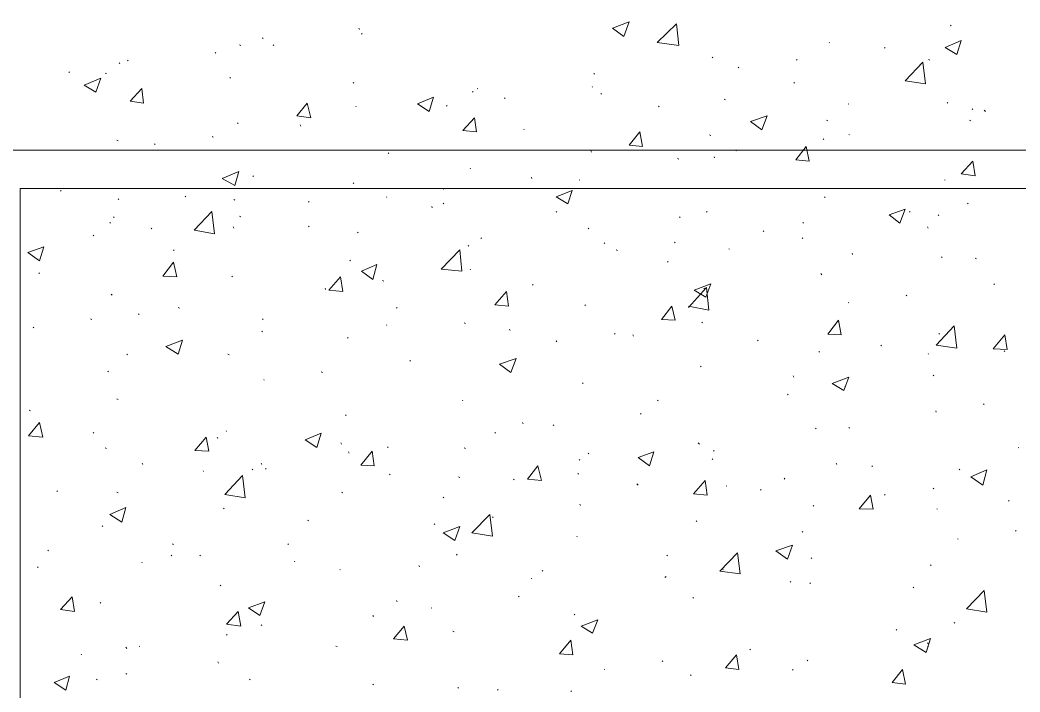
# Model space of a CAD drawing. Header units: millimetres. Extents: x 2928 to 3112, y 1220 to 1280.
# Drawn here: x 2972.373 to 2974.982, y 1255.2 to 1256.954 of the extents above; entities that cross this region are included whole.
import ezdxf

# ---------------------------------------------------------------- set-up
doc = ezdxf.new("R2010")
doc.units = ezdxf.units.MM

msp = doc.modelspace()

# ---------------------------------------------------------------- linework, layer by layer
at = {"color": 253, "linetype": 'Continuous', "lineweight": 5, "true_color": 0x9a9a9a}
for points in [[(2961.3116, 1241.9003), (2980.43854, 1241.9003), (2980.43854, 1247.74538), (2972.27343, 1247.74538), (2972.27343, 1256.61384), (2980.43854, 1256.61384), (2980.43854, 1261.45224), (2961.3116, 1261.45224), (2961.3116, 1249.1904)], [(2980.53854, 1247.84538), (2972.37343, 1247.84538), (2972.37343, 1256.51384), (2980.53854, 1256.51384)]]:
    msp.add_lwpolyline(points, dxfattribs=at)
at = {"color": 92, "linetype": 'Continuous', "lineweight": 13, "true_color": 0x00b800}
for points in [[(2973.25844, 1256.92884), (2973.25677, 1256.93218), (2973.25677, 1256.93218)], [(2973.91845, 1256.93218), (2973.96178, 1256.94885), (2973.96178, 1256.94885)], [(2973.91845, 1256.93218), (2973.94845, 1256.91051), (2973.94845, 1256.91051)], [(2973.94845, 1256.91051), (2973.96178, 1256.94885), (2973.96178, 1256.94885)], [(2974.03512, 1256.89551), (2974.08512, 1256.94385), (2974.08512, 1256.94385)], [(2974.09179, 1256.88718), (2974.08512, 1256.94385), (2974.08512, 1256.94385)], [(2974.8018, 1256.93885), (2974.80013, 1256.94051), (2974.80013, 1256.94051)], [(2973.00677, 1256.90551), (2973.0051, 1256.90718), (2973.0051, 1256.90718)], [(2973.26511, 1256.91718), (2973.26344, 1256.91884), (2973.26344, 1256.91884)], [(2972.94844, 1256.88718), (2972.9451, 1256.88884), (2972.9451, 1256.88884)], [(2973.0351, 1256.88718), (2973.03344, 1256.88884), (2973.03344, 1256.88884)], [(2974.03512, 1256.89551), (2974.09179, 1256.88718), (2974.09179, 1256.88718)], [(2974.48512, 1256.89384), (2974.48346, 1256.89551), (2974.48346, 1256.89551)], [(2974.63013, 1256.88051), (2974.62846, 1256.88218), (2974.62846, 1256.88218)], [(2974.7868, 1256.88218), (2974.82846, 1256.90051), (2974.82846, 1256.90051)], [(2974.7868, 1256.88218), (2974.8168, 1256.86384), (2974.8168, 1256.86384)], [(2974.8168, 1256.86384), (2974.82846, 1256.90051), (2974.82846, 1256.90051)], [(2972.88343, 1256.86718), (2972.88177, 1256.86884), (2972.88177, 1256.86884)], [(2974.18012, 1256.85551), (2974.17845, 1256.85718), (2974.17845, 1256.85718)], [(2972.63343, 1256.84051), (2972.63176, 1256.84218), (2972.63176, 1256.84218)], [(2972.6551, 1256.84718), (2972.65343, 1256.84884), (2972.65343, 1256.84884)], [(2974.24845, 1256.82884), (2974.24679, 1256.83051), (2974.24679, 1256.83051)], [(2974.40012, 1256.84884), (2974.39846, 1256.85051), (2974.39846, 1256.85051)], [(2974.68179, 1256.79551), (2974.72846, 1256.84384), (2974.72846, 1256.84384)], [(2974.73513, 1256.78718), (2974.72846, 1256.84384), (2974.72846, 1256.84384)], [(2974.74679, 1256.84884), (2974.74346, 1256.85051), (2974.74346, 1256.85051)], [(2972.50176, 1256.81718), (2972.5001, 1256.81884), (2972.5001, 1256.81884)], [(2972.5401, 1256.78384), (2972.58343, 1256.80218), (2972.58343, 1256.80218)], [(2972.5701, 1256.76551), (2972.58343, 1256.80218), (2972.58343, 1256.80218)], [(2972.59843, 1256.81384), (2972.5951, 1256.81551), (2972.5951, 1256.81551)], [(2972.92177, 1256.80218), (2972.9201, 1256.80384), (2972.9201, 1256.80384)], [(2973.87178, 1256.81218), (2973.87012, 1256.81384), (2973.87012, 1256.81384)], [(2972.5401, 1256.78384), (2972.5701, 1256.76551), (2972.5701, 1256.76551)], [(2972.6601, 1256.74218), (2972.6901, 1256.77551), (2972.6901, 1256.77551)], [(2972.6951, 1256.73718), (2972.6901, 1256.77551), (2972.6901, 1256.77551)], [(2973.24344, 1256.78884), (2973.24177, 1256.79051), (2973.24177, 1256.79051)], [(2973.56678, 1256.77384), (2973.56511, 1256.77551), (2973.56511, 1256.77551)], [(2973.86678, 1256.77884), (2973.86512, 1256.78051), (2973.86512, 1256.78051)], [(2974.39346, 1256.78884), (2974.39179, 1256.79051), (2974.39179, 1256.79051)], [(2974.68179, 1256.79551), (2974.73513, 1256.78718), (2974.73513, 1256.78718)], [(2973.41011, 1256.73551), (2973.45178, 1256.75218), (2973.45178, 1256.75218)], [(2973.44011, 1256.71551), (2973.45178, 1256.75218), (2973.45178, 1256.75218)], [(2973.55511, 1256.76551), (2973.55344, 1256.76718), (2973.55344, 1256.76718)], [(2973.63845, 1256.74884), (2973.63678, 1256.75051), (2973.63678, 1256.75051)], [(2973.89012, 1256.76051), (2973.88845, 1256.76218), (2973.88845, 1256.76218)], [(2972.6601, 1256.74218), (2972.6951, 1256.73718), (2972.6951, 1256.73718)], [(2973.0951, 1256.70384), (2973.12177, 1256.73718), (2973.12177, 1256.73718)], [(2973.13177, 1256.69884), (2973.12177, 1256.73718), (2973.12177, 1256.73718)], [(2973.25011, 1256.72718), (2973.24844, 1256.72884), (2973.24844, 1256.72884)], [(2973.41011, 1256.73551), (2973.44011, 1256.71551), (2973.44011, 1256.71551)], [(2973.48678, 1256.72884), (2973.48511, 1256.73051), (2973.48511, 1256.73051)], [(2974.04012, 1256.72718), (2974.03845, 1256.72884), (2974.03845, 1256.72884)], [(2974.21345, 1256.74551), (2974.21012, 1256.74718), (2974.21012, 1256.74718)], [(2974.53513, 1256.73384), (2974.53346, 1256.73551), (2974.53346, 1256.73551)], [(2974.79346, 1256.73718), (2974.7918, 1256.73884), (2974.7918, 1256.73884)], [(2973.0951, 1256.70384), (2973.13177, 1256.69884), (2973.13177, 1256.69884)], [(2973.52844, 1256.66551), (2973.55844, 1256.69884), (2973.55844, 1256.69884)], [(2973.56344, 1256.66217), (2973.55844, 1256.69884), (2973.55844, 1256.69884)], [(2974.27845, 1256.68884), (2974.32179, 1256.70384), (2974.32179, 1256.70384)], [(2974.30846, 1256.66717), (2974.32179, 1256.70384), (2974.32179, 1256.70384)], [(2974.85846, 1256.72051), (2974.8568, 1256.72218), (2974.8568, 1256.72218)], [(2974.8918, 1256.71551), (2974.88846, 1256.71884), (2974.88846, 1256.71884)], [(2972.94177, 1256.68384), (2972.9401, 1256.68551), (2972.9401, 1256.68551)], [(2973.1051, 1256.67717), (2973.10344, 1256.68051), (2973.10344, 1256.68051)], [(2974.27845, 1256.68884), (2974.30846, 1256.66717), (2974.30846, 1256.66717)], [(2974.48012, 1256.69051), (2974.47679, 1256.69217), (2974.47679, 1256.69217)], [(2974.85346, 1256.69051), (2974.85013, 1256.69217), (2974.85013, 1256.69217)], [(2972.87677, 1256.64717), (2972.8751, 1256.65051), (2972.8751, 1256.65051)], [(2973.52844, 1256.66551), (2973.56344, 1256.66217), (2973.56344, 1256.66217)], [(2973.68845, 1256.66717), (2973.68678, 1256.66884), (2973.68678, 1256.66884)], [(2973.96178, 1256.62717), (2973.99012, 1256.66217), (2973.99012, 1256.66217)], [(2973.99678, 1256.62384), (2973.99012, 1256.66217), (2973.99012, 1256.66217)], [(2974.17512, 1256.65217), (2974.17179, 1256.65384), (2974.17179, 1256.65384)], [(2974.53679, 1256.65384), (2974.53513, 1256.65551), (2974.53513, 1256.65551)], [(2972.62843, 1256.63884), (2972.6251, 1256.64051), (2972.6251, 1256.64051)], [(2972.7251, 1256.62884), (2972.72343, 1256.63051), (2972.72343, 1256.63051)], [(2973.96178, 1256.62717), (2973.99678, 1256.62384), (2973.99678, 1256.62384)], [(2974.39679, 1256.58884), (2974.42346, 1256.62384), (2974.42346, 1256.62384)], [(2974.43179, 1256.58551), (2974.42346, 1256.62384), (2974.42346, 1256.62384)], [(2974.47012, 1256.64217), (2974.46846, 1256.64384), (2974.46846, 1256.64384)], [(2973.33511, 1256.60551), (2973.33344, 1256.60717), (2973.33344, 1256.60717)], [(2973.86345, 1256.60884), (2973.86178, 1256.61217), (2973.86178, 1256.61217)], [(2974.18512, 1256.59384), (2974.18345, 1256.59717), (2974.18345, 1256.59717)], [(2974.24179, 1256.61217), (2974.24012, 1256.61384), (2974.24012, 1256.61384)], [(2973.54844, 1256.56551), (2973.54678, 1256.56717), (2973.54678, 1256.56717)], [(2974.09179, 1256.59051), (2974.08845, 1256.59217), (2974.08845, 1256.59217)], [(2974.39679, 1256.58884), (2974.43179, 1256.58551), (2974.43179, 1256.58551)], [(2974.82846, 1256.55217), (2974.85846, 1256.58551), (2974.85846, 1256.58551)], [(2974.86513, 1256.54717), (2974.85846, 1256.58551), (2974.85846, 1256.58551)], [(2972.9001, 1256.54051), (2972.94344, 1256.55884), (2972.94344, 1256.55884)], [(2972.9001, 1256.54051), (2972.93344, 1256.52217), (2972.93344, 1256.52217)], [(2972.93344, 1256.52217), (2972.94344, 1256.55884), (2972.94344, 1256.55884)], [(2972.98177, 1256.54551), (2972.9801, 1256.54717), (2972.9801, 1256.54717)], [(2973.70845, 1256.54051), (2973.70678, 1256.54384), (2973.70678, 1256.54384)], [(2974.82846, 1256.55217), (2974.86513, 1256.54717), (2974.86513, 1256.54717)], [(2973.24344, 1256.52717), (2973.24177, 1256.52884), (2973.24177, 1256.52884)], [(2973.83345, 1256.53551), (2973.83178, 1256.53717), (2973.83178, 1256.53717)], [(2974.7868, 1256.53551), (2974.78513, 1256.53717), (2974.78513, 1256.53717)], [(2972.4801, 1256.50717), (2972.47843, 1256.50884), (2972.47843, 1256.50884)], [(2972.8051, 1256.49217), (2972.80343, 1256.49384), (2972.80343, 1256.49384)], [(2973.33011, 1256.49051), (2973.32844, 1256.49217), (2973.32844, 1256.49217)], [(2973.47844, 1256.51217), (2973.47678, 1256.51384), (2973.47678, 1256.51384)], [(2973.77178, 1256.49217), (2973.81345, 1256.50884), (2973.81345, 1256.50884)], [(2973.77178, 1256.49217), (2973.80178, 1256.47384), (2973.80178, 1256.47384)], [(2973.80178, 1256.47384), (2973.81345, 1256.50884), (2973.81345, 1256.50884)], [(2974.47346, 1256.49051), (2974.47179, 1256.49217), (2974.47179, 1256.49217)], [(2972.6301, 1256.48551), (2972.62843, 1256.48717), (2972.62843, 1256.48717)], [(2972.93344, 1256.48384), (2972.9301, 1256.48551), (2972.9301, 1256.48551)], [(2973.12677, 1256.47884), (2973.1251, 1256.48051), (2973.1251, 1256.48051)], [(2973.44844, 1256.46384), (2973.44678, 1256.46717), (2973.44678, 1256.46717)], [(2973.47844, 1256.47384), (2973.47678, 1256.47551), (2973.47678, 1256.47551)], [(2974.8468, 1256.47384), (2974.84513, 1256.47551), (2974.84513, 1256.47551)], [(2972.61843, 1256.43884), (2972.61676, 1256.4405), (2972.61676, 1256.4405)], [(2972.82677, 1256.4055), (2972.87343, 1256.45384), (2972.87343, 1256.45384)], [(2972.8801, 1256.3955), (2972.87343, 1256.45384), (2972.87343, 1256.45384)], [(2972.94844, 1256.4405), (2972.9451, 1256.44217), (2972.9451, 1256.44217)], [(2973.77345, 1256.45217), (2973.77178, 1256.45384), (2973.77178, 1256.45384)], [(2974.09512, 1256.43884), (2974.09345, 1256.4405), (2974.09345, 1256.4405)], [(2974.16512, 1256.45217), (2974.16345, 1256.45384), (2974.16345, 1256.45384)], [(2974.64013, 1256.4455), (2974.68179, 1256.4605), (2974.68179, 1256.4605)], [(2974.64013, 1256.4455), (2974.66846, 1256.42384), (2974.66846, 1256.42384)], [(2974.66846, 1256.42384), (2974.68179, 1256.4605), (2974.68179, 1256.4605)], [(2974.69513, 1256.45217), (2974.69346, 1256.45384), (2974.69346, 1256.45384)], [(2974.77013, 1256.44384), (2974.76846, 1256.4455), (2974.76846, 1256.4455)], [(2972.60843, 1256.42384), (2972.60676, 1256.4255), (2972.60676, 1256.4255)], [(2972.71677, 1256.40884), (2972.7151, 1256.4105), (2972.7151, 1256.4105)], [(2972.9301, 1256.4105), (2972.92844, 1256.41384), (2972.92844, 1256.41384)], [(2973.12677, 1256.41384), (2973.1251, 1256.4155), (2973.1251, 1256.4155)], [(2973.85678, 1256.40884), (2973.85512, 1256.4105), (2973.85512, 1256.4105)], [(2974.41679, 1256.42384), (2974.41512, 1256.4255), (2974.41512, 1256.4255)], [(2974.74179, 1256.4105), (2974.74013, 1256.41384), (2974.74013, 1256.41384)], [(2972.5651, 1256.3905), (2972.56343, 1256.39217), (2972.56343, 1256.39217)], [(2972.82677, 1256.4055), (2972.8801, 1256.3955), (2972.8801, 1256.3955)], [(2973.25511, 1256.39884), (2973.25344, 1256.4005), (2973.25344, 1256.4005)], [(2973.57678, 1256.38384), (2973.57511, 1256.3855), (2973.57511, 1256.3855)], [(2974.31346, 1256.40217), (2974.31179, 1256.40384), (2974.31179, 1256.40384)], [(2974.41512, 1256.38384), (2974.41346, 1256.3855), (2974.41346, 1256.3855)], [(2972.39343, 1256.34717), (2972.4351, 1256.36217), (2972.4351, 1256.36217)], [(2972.42343, 1256.3255), (2972.4351, 1256.36217), (2972.4351, 1256.36217)], [(2973.54344, 1256.36384), (2973.54178, 1256.3655), (2973.54178, 1256.3655)], [(2973.89845, 1256.3705), (2973.89678, 1256.37217), (2973.89678, 1256.37217)], [(2974.08179, 1256.37217), (2974.08012, 1256.37384), (2974.08012, 1256.37384)], [(2972.39343, 1256.34717), (2972.42343, 1256.3255), (2972.42343, 1256.3255)], [(2972.7751, 1256.35217), (2972.77343, 1256.35384), (2972.77343, 1256.35384)], [(2973.47178, 1256.30384), (2973.52011, 1256.35384), (2973.52011, 1256.35384)], [(2973.52511, 1256.29884), (2973.52011, 1256.35384), (2973.52011, 1256.35384)], [(2973.93178, 1256.35217), (2973.92845, 1256.35384), (2973.92845, 1256.35384)], [(2974.22345, 1256.3555), (2974.22179, 1256.35717), (2974.22179, 1256.35717)], [(2974.54513, 1256.34217), (2974.54346, 1256.3455), (2974.54346, 1256.3455)], [(2974.77846, 1256.33384), (2974.7768, 1256.3355), (2974.7768, 1256.3355)], [(2974.86846, 1256.3305), (2974.86513, 1256.33217), (2974.86513, 1256.33217)], [(2972.7451, 1256.2855), (2972.77343, 1256.32217), (2972.77343, 1256.32217)], [(2972.78177, 1256.28384), (2972.77343, 1256.32217), (2972.77343, 1256.32217)], [(2973.23511, 1256.3255), (2973.23344, 1256.32717), (2973.23344, 1256.32717)], [(2973.26344, 1256.29884), (2973.30344, 1256.3155), (2973.30344, 1256.3155)], [(2973.29344, 1256.27717), (2973.30344, 1256.3155), (2973.30344, 1256.3155)], [(2974.06345, 1256.32217), (2974.06179, 1256.32384), (2974.06179, 1256.32384)], [(2972.42343, 1256.29217), (2972.42176, 1256.29384), (2972.42176, 1256.29384)], [(2972.7451, 1256.2855), (2972.78177, 1256.28384), (2972.78177, 1256.28384)], [(2972.92677, 1256.28384), (2972.9251, 1256.2855), (2972.9251, 1256.2855)], [(2973.17844, 1256.24884), (2973.20844, 1256.28384), (2973.20844, 1256.28384)], [(2973.21511, 1256.2455), (2973.20844, 1256.28384), (2973.20844, 1256.28384)], [(2973.26344, 1256.29884), (2973.29344, 1256.27717), (2973.29344, 1256.27717)], [(2973.47178, 1256.30384), (2973.52511, 1256.29884), (2973.52511, 1256.29884)], [(2973.54844, 1256.30217), (2973.54678, 1256.30384), (2973.54678, 1256.30384)], [(2974.46512, 1256.28884), (2974.46179, 1256.29217), (2974.46179, 1256.29217)], [(2973.17011, 1256.2505), (2973.16844, 1256.25384), (2973.16844, 1256.25384)], [(2973.32177, 1256.27217), (2973.31844, 1256.27384), (2973.31844, 1256.27384)], [(2973.71178, 1256.26217), (2973.71011, 1256.26384), (2973.71011, 1256.26384)], [(2974.11679, 1256.20383), (2974.16345, 1256.2555), (2974.16345, 1256.2555)], [(2974.13179, 1256.24884), (2974.17512, 1256.2655), (2974.17512, 1256.2655)], [(2974.16012, 1256.2505), (2974.15679, 1256.25384), (2974.15679, 1256.25384)], [(2974.16179, 1256.2305), (2974.17512, 1256.2655), (2974.17512, 1256.2655)], [(2974.17012, 1256.19717), (2974.16345, 1256.2555), (2974.16345, 1256.2555)], [(2974.91513, 1256.26384), (2974.91346, 1256.2655), (2974.91346, 1256.2655)], [(2972.61343, 1256.2355), (2972.6101, 1256.23884), (2972.6101, 1256.23884)], [(2973.17844, 1256.24884), (2973.21511, 1256.2455), (2973.21511, 1256.2455)], [(2973.61178, 1256.2105), (2973.64178, 1256.2455), (2973.64178, 1256.2455)], [(2973.64678, 1256.20717), (2973.64178, 1256.2455), (2973.64178, 1256.2455)], [(2974.13179, 1256.24884), (2974.16179, 1256.2305), (2974.16179, 1256.2305)], [(2974.68679, 1256.23384), (2974.68513, 1256.2355), (2974.68513, 1256.2355)], [(2972.78843, 1256.20217), (2972.7851, 1256.20383), (2972.7851, 1256.20383)], [(2973.35677, 1256.20217), (2973.35511, 1256.20383), (2973.35511, 1256.20383)], [(2973.61178, 1256.2105), (2973.64678, 1256.20717), (2973.64678, 1256.20717)], [(2973.84845, 1256.20883), (2973.84678, 1256.2105), (2973.84678, 1256.2105)], [(2974.04678, 1256.17217), (2974.07345, 1256.20717), (2974.07345, 1256.20717)], [(2974.08179, 1256.1705), (2974.07345, 1256.20717), (2974.07345, 1256.20717)], [(2974.11679, 1256.20717), (2974.17012, 1256.19717), (2974.17012, 1256.19717)], [(2974.53513, 1256.2155), (2974.53346, 1256.21717), (2974.53346, 1256.21717)], [(2972.68343, 1256.1855), (2972.68177, 1256.18717), (2972.68177, 1256.18717)], [(2972.40843, 1256.1505), (2972.40676, 1256.15217), (2972.40676, 1256.15217)], [(2972.5601, 1256.17217), (2972.55676, 1256.17383), (2972.55676, 1256.17383)], [(2973.00677, 1256.17217), (2973.0051, 1256.17383), (2973.0051, 1256.17383)], [(2973.33011, 1256.15717), (2973.32844, 1256.15883), (2973.32844, 1256.15883)], [(2973.53511, 1256.16217), (2973.53178, 1256.16383), (2973.53178, 1256.16383)], [(2974.04678, 1256.17217), (2974.08179, 1256.1705), (2974.08179, 1256.1705)], [(2974.15345, 1256.16383), (2974.15179, 1256.1655), (2974.15179, 1256.1655)], [(2974.48012, 1256.13383), (2974.50846, 1256.1705), (2974.50846, 1256.1705)], [(2974.51512, 1256.13217), (2974.50846, 1256.1705), (2974.50846, 1256.1705)], [(2974.76346, 1256.1055), (2974.81013, 1256.1555), (2974.81013, 1256.1555)], [(2974.8168, 1256.09717), (2974.81013, 1256.1555), (2974.81013, 1256.1555)], [(2973.0051, 1256.1405), (2973.00344, 1256.14217), (2973.00344, 1256.14217)], [(2973.22844, 1256.12383), (2973.22677, 1256.1255), (2973.22677, 1256.1255)], [(2973.65178, 1256.14383), (2973.65011, 1256.14717), (2973.65011, 1256.14717)], [(2973.92512, 1256.13383), (2973.92345, 1256.1355), (2973.92345, 1256.1355)], [(2973.97345, 1256.12883), (2973.97178, 1256.13217), (2973.97178, 1256.13217)], [(2974.48012, 1256.13383), (2974.51512, 1256.13217), (2974.51512, 1256.13217)], [(2974.7718, 1256.13383), (2974.77013, 1256.1355), (2974.77013, 1256.1355)], [(2974.9118, 1256.0955), (2974.9418, 1256.13217), (2974.9418, 1256.13217)], [(2974.94846, 1256.09383), (2974.9418, 1256.13217), (2974.9418, 1256.13217)], [(2972.75343, 1256.10217), (2972.79677, 1256.11883), (2972.79677, 1256.11883)], [(2972.75343, 1256.10217), (2972.7851, 1256.08217), (2972.7851, 1256.08217)], [(2972.7851, 1256.08217), (2972.79677, 1256.11883), (2972.79677, 1256.11883)], [(2973.77345, 1256.11383), (2973.77178, 1256.11717), (2973.77178, 1256.11717)], [(2974.29846, 1256.11717), (2974.29679, 1256.11883), (2974.29679, 1256.11883)], [(2974.62013, 1256.10383), (2974.61846, 1256.1055), (2974.61846, 1256.1055)], [(2974.76346, 1256.1055), (2974.8168, 1256.09717), (2974.8168, 1256.09717)], [(2972.65343, 1256.0805), (2972.65176, 1256.08217), (2972.65176, 1256.08217)], [(2972.91844, 1256.0805), (2972.9151, 1256.08217), (2972.9151, 1256.08217)], [(2974.45846, 1256.08717), (2974.45679, 1256.08883), (2974.45679, 1256.08883)], [(2974.74346, 1256.08217), (2974.74179, 1256.08383), (2974.74179, 1256.08383)], [(2974.9118, 1256.0955), (2974.94846, 1256.09383), (2974.94846, 1256.09383)], [(2974.9418, 1256.08883), (2974.94013, 1256.0905), (2974.94013, 1256.0905)], [(2973.39178, 1256.06383), (2973.39011, 1256.0655), (2973.39011, 1256.0655)], [(2973.62345, 1256.0555), (2973.66678, 1256.0705), (2973.66678, 1256.0705)], [(2973.62345, 1256.0555), (2973.65345, 1256.03383), (2973.65345, 1256.03383)], [(2973.65345, 1256.03383), (2973.66678, 1256.0705), (2973.66678, 1256.0705)], [(2974.15012, 1256.04883), (2974.14845, 1256.0505), (2974.14845, 1256.0505)], [(2972.60343, 1256.0355), (2972.60176, 1256.03717), (2972.60176, 1256.03717)], [(2973.16177, 1256.03383), (2973.15844, 1256.0355), (2973.15844, 1256.0355)], [(2974.39179, 1256.02217), (2974.39012, 1256.0255), (2974.39012, 1256.0255)], [(2974.49179, 1256.0055), (2974.53513, 1256.02217), (2974.53513, 1256.02217)], [(2974.52179, 1255.98716), (2974.53513, 1256.02217), (2974.53513, 1256.02217)], [(2974.75679, 1256.0255), (2974.75513, 1256.02717), (2974.75513, 1256.02717)], [(2973.0101, 1256.01383), (2973.00844, 1256.0155), (2973.00844, 1256.0155)], [(2973.84178, 1256.0055), (2973.84012, 1256.00717), (2973.84012, 1256.00717)], [(2974.49179, 1256.0055), (2974.52179, 1255.98716), (2974.52179, 1255.98716)], [(2974.52679, 1255.9955), (2974.52512, 1255.99717), (2974.52512, 1255.99717)], [(2974.37679, 1255.9755), (2974.37512, 1255.97716), (2974.37512, 1255.97716)], [(2972.62843, 1255.96383), (2972.6251, 1255.9655), (2972.6251, 1255.9655)], [(2973.52844, 1255.9605), (2973.52678, 1255.96216), (2973.52678, 1255.96216)], [(2974.03845, 1255.9605), (2974.03512, 1255.96216), (2974.03512, 1255.96216)], [(2974.88846, 1255.9505), (2974.8868, 1255.95216), (2974.8868, 1255.95216)], [(2972.40009, 1255.93383), (2972.39676, 1255.9355), (2972.39676, 1255.9355)], [(2973.22344, 1255.92216), (2973.22177, 1255.92383), (2973.22177, 1255.92383)], [(2973.99345, 1255.9255), (2973.99178, 1255.92716), (2973.99178, 1255.92716)], [(2974.76346, 1255.9305), (2974.7618, 1255.93383), (2974.7618, 1255.93383)], [(2972.39509, 1255.86883), (2972.42343, 1255.90383), (2972.42343, 1255.90383)], [(2972.43176, 1255.8655), (2972.42343, 1255.90383), (2972.42343, 1255.90383)], [(2973.68511, 1255.9005), (2973.68345, 1255.90383), (2973.68345, 1255.90383)], [(2973.76511, 1255.8955), (2973.76345, 1255.89716), (2973.76345, 1255.89716)], [(2974.45012, 1255.88716), (2974.44846, 1255.88883), (2974.44846, 1255.88883)], [(2974.53679, 1255.88883), (2974.53513, 1255.8905), (2974.53513, 1255.8905)], [(2972.39509, 1255.86883), (2972.43176, 1255.8655), (2972.43176, 1255.8655)], [(2972.5651, 1255.8755), (2972.56343, 1255.87716), (2972.56343, 1255.87716)], [(2972.82843, 1255.8305), (2972.85843, 1255.8655), (2972.85843, 1255.8655)], [(2972.8651, 1255.82883), (2972.85843, 1255.8655), (2972.85843, 1255.8655)], [(2972.88843, 1255.86216), (2972.88677, 1255.8655), (2972.88677, 1255.8655)], [(2972.91177, 1255.8805), (2972.9101, 1255.88216), (2972.9101, 1255.88216)], [(2973.11677, 1255.85883), (2973.15844, 1255.8755), (2973.15844, 1255.8755)], [(2973.14677, 1255.83883), (2973.15844, 1255.8755), (2973.15844, 1255.8755)], [(2973.61345, 1255.8755), (2973.61178, 1255.87716), (2973.61178, 1255.87716)], [(2972.59843, 1255.8355), (2972.5951, 1255.83716), (2972.5951, 1255.83716)], [(2973.11677, 1255.85883), (2973.14677, 1255.83883), (2973.14677, 1255.83883)], [(2973.21177, 1255.84716), (2973.21011, 1255.8505), (2973.21011, 1255.8505)], [(2973.33344, 1255.83883), (2973.33177, 1255.8405), (2973.33177, 1255.8405)], [(2973.53511, 1255.8355), (2973.53178, 1255.83716), (2973.53178, 1255.83716)], [(2974.14512, 1255.84716), (2974.14179, 1255.8505), (2974.14179, 1255.8505)], [(2974.97846, 1255.83716), (2974.9768, 1255.83883), (2974.9768, 1255.83883)], [(2972.82843, 1255.8305), (2972.8651, 1255.82883), (2972.8651, 1255.82883)], [(2973.23177, 1255.82383), (2973.23011, 1255.82716), (2973.23011, 1255.82716)], [(2973.26177, 1255.79216), (2973.29177, 1255.82883), (2973.29177, 1255.82883)], [(2973.29677, 1255.7905), (2973.29177, 1255.82883), (2973.29177, 1255.82883)], [(2973.85678, 1255.82216), (2973.85512, 1255.82383), (2973.85512, 1255.82383)], [(2973.98512, 1255.81216), (2974.02678, 1255.82716), (2974.02678, 1255.82716)], [(2973.98512, 1255.81216), (2974.01512, 1255.7905), (2974.01512, 1255.7905)], [(2974.01512, 1255.7905), (2974.02678, 1255.82716), (2974.02678, 1255.82716)], [(2974.18345, 1255.82883), (2974.18179, 1255.8305), (2974.18179, 1255.8305)], [(2972.69343, 1255.79383), (2972.69177, 1255.79716), (2972.69177, 1255.79716)], [(2973.00344, 1255.79383), (2973.00177, 1255.79716), (2973.00177, 1255.79716)], [(2973.0151, 1255.78216), (2973.01344, 1255.78383), (2973.01344, 1255.78383)], [(2973.26177, 1255.79216), (2973.29677, 1255.7905), (2973.29677, 1255.7905)], [(2973.69678, 1255.75549), (2973.72345, 1255.7905), (2973.72345, 1255.7905)], [(2973.73345, 1255.75216), (2973.72345, 1255.7905), (2973.72345, 1255.7905)], [(2973.83345, 1255.8055), (2973.83178, 1255.80716), (2973.83178, 1255.80716)], [(2974.18012, 1255.80716), (2974.17845, 1255.80883), (2974.17845, 1255.80883)], [(2974.50346, 1255.79383), (2974.50179, 1255.79716), (2974.50179, 1255.79716)], [(2974.59679, 1255.78883), (2974.59513, 1255.7905), (2974.59513, 1255.7905)], [(2972.85177, 1255.7755), (2972.8501, 1255.77716), (2972.8501, 1255.77716)], [(2972.90677, 1255.71549), (2972.95344, 1255.7655), (2972.95344, 1255.7655)], [(2972.9601, 1255.70716), (2972.95344, 1255.7655), (2972.95344, 1255.7655)], [(2972.9801, 1255.7805), (2972.97844, 1255.78216), (2972.97844, 1255.78216)], [(2973.33844, 1255.76716), (2973.33677, 1255.76883), (2973.33677, 1255.76883)], [(2973.52011, 1255.76049), (2973.51678, 1255.76216), (2973.51678, 1255.76216)], [(2973.83012, 1255.76883), (2973.82845, 1255.7705), (2973.82845, 1255.7705)], [(2974.36846, 1255.75549), (2974.36679, 1255.75883), (2974.36679, 1255.75883)], [(2974.82513, 1255.7805), (2974.82346, 1255.78216), (2974.82346, 1255.78216)], [(2974.85346, 1255.76216), (2974.89513, 1255.7805), (2974.89513, 1255.7805)], [(2974.85346, 1255.76216), (2974.88513, 1255.74049), (2974.88513, 1255.74049)], [(2974.88513, 1255.74049), (2974.89513, 1255.7805), (2974.89513, 1255.7805)], [(2973.66178, 1255.75383), (2973.66011, 1255.75549), (2973.66011, 1255.75549)], [(2973.69678, 1255.75549), (2973.73345, 1255.75216), (2973.73345, 1255.75216)], [(2973.98512, 1255.74049), (2973.98178, 1255.74383), (2973.98178, 1255.74383)], [(2974.13012, 1255.71716), (2974.16012, 1255.75216), (2974.16012, 1255.75216)], [(2974.16512, 1255.71383), (2974.16012, 1255.75216), (2974.16012, 1255.75216)], [(2974.21679, 1255.73716), (2974.21512, 1255.73883), (2974.21512, 1255.73883)], [(2974.75679, 1255.73049), (2974.75513, 1255.73216), (2974.75513, 1255.73216)], [(2972.4701, 1255.72383), (2972.46843, 1255.72549), (2972.46843, 1255.72549)], [(2972.62843, 1255.72049), (2972.6251, 1255.72216), (2972.6251, 1255.72216)], [(2972.90677, 1255.71549), (2972.9601, 1255.70716), (2972.9601, 1255.70716)], [(2973.21511, 1255.72049), (2973.21177, 1255.72216), (2973.21177, 1255.72216)], [(2973.47844, 1255.70716), (2973.47678, 1255.70883), (2973.47678, 1255.70883)], [(2974.13012, 1255.71716), (2974.16512, 1255.71383), (2974.16512, 1255.71383)], [(2974.30679, 1255.72716), (2974.30512, 1255.72883), (2974.30512, 1255.72883)], [(2974.56179, 1255.67883), (2974.59179, 1255.71383), (2974.59179, 1255.71383)], [(2974.59846, 1255.67716), (2974.59179, 1255.71383), (2974.59179, 1255.71383)], [(2974.63013, 1255.71383), (2974.62846, 1255.71549), (2974.62846, 1255.71549)], [(2972.60676, 1255.66383), (2972.64843, 1255.68216), (2972.64843, 1255.68216)], [(2972.63843, 1255.64383), (2972.64843, 1255.68216), (2972.64843, 1255.68216)], [(2972.9051, 1255.67883), (2972.90344, 1255.68049), (2972.90344, 1255.68049)], [(2973.83512, 1255.68716), (2973.83345, 1255.69049), (2973.83345, 1255.69049)], [(2974.44346, 1255.68549), (2974.44179, 1255.68716), (2974.44179, 1255.68716)], [(2974.95346, 1255.69883), (2974.9518, 1255.70049), (2974.9518, 1255.70049)], [(2972.60676, 1255.66383), (2972.63843, 1255.64383), (2972.63843, 1255.64383)], [(2973.55178, 1255.61549), (2973.59845, 1255.66383), (2973.59845, 1255.66383)], [(2973.60511, 1255.60716), (2973.59845, 1255.66383), (2973.59845, 1255.66383)], [(2973.60678, 1255.65549), (2973.60511, 1255.65716), (2973.60511, 1255.65716)], [(2974.56179, 1255.67883), (2974.59846, 1255.67716), (2974.59846, 1255.67716)], [(2974.7668, 1255.67716), (2974.76513, 1255.67883), (2974.76513, 1255.67883)], [(2972.58843, 1255.63216), (2972.58676, 1255.63383), (2972.58676, 1255.63383)], [(2973.1251, 1255.64716), (2973.12344, 1255.64883), (2973.12344, 1255.64883)], [(2973.45511, 1255.63716), (2973.45344, 1255.63883), (2973.45344, 1255.63883)], [(2973.47678, 1255.61549), (2973.52011, 1255.63216), (2973.52011, 1255.63216)], [(2973.50678, 1255.59549), (2973.52011, 1255.63216), (2973.52011, 1255.63216)], [(2974.13845, 1255.64549), (2974.13679, 1255.64716), (2974.13679, 1255.64716)], [(2973.47678, 1255.61549), (2973.50678, 1255.59549), (2973.50678, 1255.59549)], [(2973.55178, 1255.61549), (2973.60511, 1255.60716), (2973.60511, 1255.60716)], [(2973.82678, 1255.60549), (2973.82511, 1255.60716), (2973.82511, 1255.60716)], [(2974.41512, 1255.61716), (2974.41346, 1255.61883), (2974.41346, 1255.61883)], [(2974.9718, 1255.62049), (2974.97013, 1255.62216), (2974.97013, 1255.62216)], [(2972.77343, 1255.58549), (2972.7701, 1255.58716), (2972.7701, 1255.58716)], [(2973.07344, 1255.58549), (2973.07177, 1255.58716), (2973.07177, 1255.58716)], [(2974.34512, 1255.56883), (2974.38846, 1255.58383), (2974.38846, 1255.58383)], [(2974.37512, 1255.54716), (2974.38846, 1255.58383), (2974.38846, 1255.58383)], [(2974.82013, 1255.59883), (2974.81846, 1255.60049), (2974.81846, 1255.60049)], [(2972.44676, 1255.56883), (2972.4451, 1255.57049), (2972.4451, 1255.57049)], [(2972.76843, 1255.55549), (2972.76677, 1255.55716), (2972.76677, 1255.55716)], [(2972.84343, 1255.55549), (2972.84177, 1255.55716), (2972.84177, 1255.55716)], [(2973.51344, 1255.55716), (2973.51178, 1255.56049), (2973.51178, 1255.56049)], [(2974.06179, 1255.55549), (2974.06012, 1255.55716), (2974.06012, 1255.55716)], [(2974.19845, 1255.51549), (2974.24512, 1255.56383), (2974.24512, 1255.56383)], [(2974.25179, 1255.50882), (2974.24512, 1255.56383), (2974.24512, 1255.56383)], [(2974.34512, 1255.56883), (2974.37512, 1255.54716), (2974.37512, 1255.54716)], [(2974.43846, 1255.54883), (2974.43679, 1255.55049), (2974.43679, 1255.55049)], [(2972.42009, 1255.52549), (2972.41843, 1255.52716), (2972.41843, 1255.52716)], [(2972.69177, 1255.53716), (2972.6901, 1255.53883), (2972.6901, 1255.53883)], [(2973.0901, 1255.54049), (2973.08844, 1255.54216), (2973.08844, 1255.54216)], [(2973.41511, 1255.52716), (2973.41344, 1255.53049), (2973.41344, 1255.53049)], [(2974.75013, 1255.53049), (2974.74846, 1255.53216), (2974.74846, 1255.53216)], [(2973.20844, 1255.51882), (2973.20677, 1255.52049), (2973.20677, 1255.52049)], [(2973.70845, 1255.49549), (2973.70678, 1255.49716), (2973.70678, 1255.49716)], [(2973.73678, 1255.51549), (2973.73511, 1255.51716), (2973.73511, 1255.51716)], [(2974.05678, 1255.49882), (2974.05512, 1255.50049), (2974.05512, 1255.50049)], [(2974.05845, 1255.50049), (2974.05678, 1255.50216), (2974.05678, 1255.50216)], [(2974.19845, 1255.51549), (2974.25179, 1255.50882), (2974.25179, 1255.50882)], [(2974.20845, 1255.51882), (2974.20679, 1255.52049), (2974.20679, 1255.52049)], [(2972.89677, 1255.47716), (2972.8951, 1255.47882), (2972.8951, 1255.47882)], [(2974.38346, 1255.48716), (2974.38179, 1255.48882), (2974.38179, 1255.48882)], [(2974.43512, 1255.48382), (2974.43346, 1255.48549), (2974.43346, 1255.48549)], [(2974.70513, 1255.47216), (2974.70346, 1255.47382), (2974.70346, 1255.47382)], [(2972.47843, 1255.41549), (2972.50843, 1255.44882), (2972.50843, 1255.44882)], [(2972.5151, 1255.41049), (2972.50843, 1255.44882), (2972.50843, 1255.44882)], [(2973.67511, 1255.44882), (2973.67345, 1255.45049), (2973.67345, 1255.45049)], [(2974.13012, 1255.44549), (2974.12845, 1255.44716), (2974.12845, 1255.44716)], [(2974.8418, 1255.41716), (2974.88846, 1255.46549), (2974.88846, 1255.46549)], [(2974.89513, 1255.40882), (2974.88846, 1255.46549), (2974.88846, 1255.46549)], [(2972.58343, 1255.43216), (2972.58176, 1255.43382), (2972.58176, 1255.43382)], [(2972.96844, 1255.42049), (2973.01177, 1255.43549), (2973.01177, 1255.43549)], [(2972.96844, 1255.42049), (2972.99844, 1255.40049), (2972.99844, 1255.40049)], [(2972.99844, 1255.40049), (2973.01177, 1255.43549), (2973.01177, 1255.43549)], [(2973.35677, 1255.43549), (2973.35511, 1255.43882), (2973.35511, 1255.43882)], [(2973.44678, 1255.41882), (2973.44511, 1255.42049), (2973.44511, 1255.42049)], [(2972.47843, 1255.41549), (2972.5151, 1255.41049), (2972.5151, 1255.41049)], [(2972.91177, 1255.37716), (2972.94177, 1255.41049), (2972.94177, 1255.41049)], [(2972.94844, 1255.37216), (2972.94177, 1255.41049), (2972.94177, 1255.41049)], [(2973.29511, 1255.39716), (2973.29344, 1255.40049), (2973.29344, 1255.40049)], [(2973.82011, 1255.40216), (2973.81845, 1255.40382), (2973.81845, 1255.40382)], [(2974.8418, 1255.41716), (2974.89513, 1255.40882), (2974.89513, 1255.40882)], [(2972.91177, 1255.37716), (2972.94844, 1255.37216), (2972.94844, 1255.37216)], [(2973.00344, 1255.37382), (2973.00177, 1255.37549), (2973.00177, 1255.37549)], [(2973.34677, 1255.33882), (2973.37511, 1255.37216), (2973.37511, 1255.37216)], [(2973.38344, 1255.33549), (2973.37511, 1255.37216), (2973.37511, 1255.37216)], [(2973.83678, 1255.37216), (2973.88012, 1255.38882), (2973.88012, 1255.38882)], [(2973.83678, 1255.37216), (2973.86678, 1255.35382), (2973.86678, 1255.35382)], [(2973.86678, 1255.35382), (2973.88012, 1255.38882), (2973.88012, 1255.38882)], [(2974.8118, 1255.38049), (2974.81013, 1255.38216), (2974.81013, 1255.38216)], [(2972.91344, 1255.34882), (2972.91177, 1255.35049), (2972.91177, 1255.35049)], [(2973.50511, 1255.35716), (2973.50178, 1255.35882), (2973.50178, 1255.35882)], [(2974.66013, 1255.36216), (2974.65846, 1255.36382), (2974.65846, 1255.36382)], [(2974.70513, 1255.32382), (2974.74846, 1255.34049), (2974.74846, 1255.34049)], [(2974.73679, 1255.30382), (2974.74846, 1255.34049), (2974.74846, 1255.34049)], [(2972.65176, 1255.31382), (2972.64843, 1255.31716), (2972.64843, 1255.31716)], [(2972.6851, 1255.31882), (2972.68343, 1255.32049), (2972.68343, 1255.32049)], [(2973.20011, 1255.31882), (2973.19677, 1255.32049), (2973.19677, 1255.32049)], [(2973.34677, 1255.33882), (2973.38344, 1255.33549), (2973.38344, 1255.33549)], [(2973.78011, 1255.30049), (2973.81011, 1255.33549), (2973.81011, 1255.33549)], [(2973.81511, 1255.29716), (2973.81011, 1255.33549), (2973.81011, 1255.33549)], [(2974.70513, 1255.32382), (2974.73679, 1255.30382), (2974.73679, 1255.30382)], [(2974.74179, 1255.32716), (2974.74013, 1255.32882), (2974.74013, 1255.32882)], [(2974.74179, 1255.31716), (2974.74013, 1255.31882), (2974.74013, 1255.31882)], [(2972.53343, 1255.29716), (2972.53176, 1255.29882), (2972.53176, 1255.29882)], [(2973.78011, 1255.30049), (2973.81511, 1255.29716), (2973.81511, 1255.29716)], [(2974.21345, 1255.26382), (2974.24179, 1255.29716), (2974.24179, 1255.29716)], [(2974.24845, 1255.25882), (2974.24179, 1255.29716), (2974.24179, 1255.29716)], [(2974.27845, 1255.31049), (2974.27679, 1255.31216), (2974.27679, 1255.31216)], [(2972.8901, 1255.27549), (2972.88843, 1255.27882), (2972.88843, 1255.27882)], [(2974.05012, 1255.28049), (2974.04845, 1255.28215), (2974.04845, 1255.28215)], [(2974.21345, 1255.26382), (2974.24845, 1255.25882), (2974.24845, 1255.25882)], [(2974.42846, 1255.28215), (2974.42679, 1255.28382), (2974.42679, 1255.28382)], [(2972.46176, 1255.22549), (2972.50176, 1255.24215), (2972.50176, 1255.24215)], [(2972.49176, 1255.20549), (2972.50176, 1255.24215), (2972.50176, 1255.24215)], [(2972.65176, 1255.24715), (2972.64843, 1255.24882), (2972.64843, 1255.24882)], [(2973.89845, 1255.25882), (2973.89678, 1255.26049), (2973.89678, 1255.26049)], [(2974.12345, 1255.24382), (2974.12179, 1255.24549), (2974.12179, 1255.24549)], [(2974.39012, 1255.25715), (2974.38846, 1255.25882), (2974.38846, 1255.25882)], [(2974.64846, 1255.22549), (2974.67513, 1255.25882), (2974.67513, 1255.25882)], [(2974.68346, 1255.22049), (2974.67513, 1255.25882), (2974.67513, 1255.25882)], [(2972.46176, 1255.22549), (2972.49176, 1255.20549), (2972.49176, 1255.20549)], [(2972.5751, 1255.23215), (2972.57176, 1255.23382), (2972.57176, 1255.23382)], [(2972.97344, 1255.23215), (2972.97177, 1255.23382), (2972.97177, 1255.23382)], [(2973.29511, 1255.21882), (2973.29344, 1255.22049), (2973.29344, 1255.22049)], [(2973.51678, 1255.21049), (2973.51511, 1255.21215), (2973.51511, 1255.21215)], [(2974.64846, 1255.22549), (2974.68346, 1255.22049), (2974.68346, 1255.22049)], [(2973.62011, 1255.20549), (2973.61845, 1255.20715), (2973.61845, 1255.20715)], [(2973.81178, 1255.20215), (2973.81011, 1255.20382), (2973.81011, 1255.20382)]]:
    msp.add_lwpolyline(points, dxfattribs=at)

doc.saveas('drawing.dxf')
